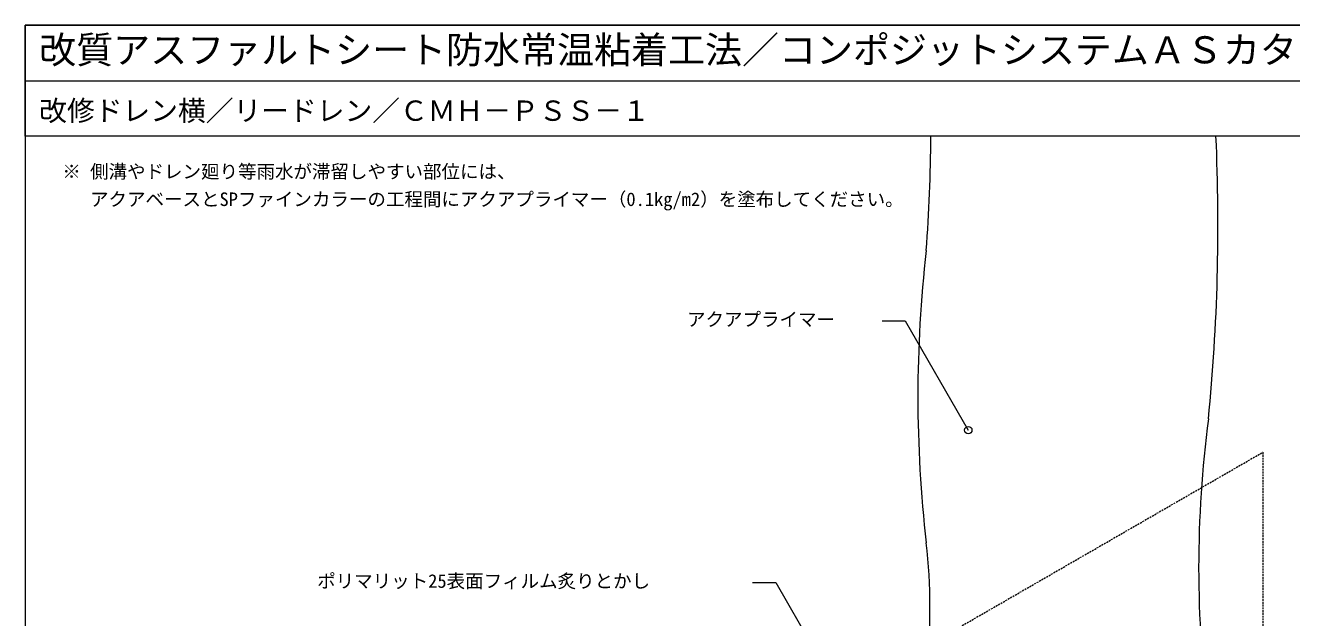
# Model space of a CAD drawing. Units: millimetres, scale not verified. Extents: x -690 to 690, y -478 to 477.
# Drawn here: x -690 to -5, y 157 to 477 of the extents above; entities that cross this region are included whole.
import ezdxf
from ezdxf.enums import TextEntityAlignment as Align

# ---------------------------------------------------------------- set-up
doc = ezdxf.new("R2010")
doc.units = ezdxf.units.MM
doc.header["$LTSCALE"] = 2
doc.linetypes.add('USER2', pattern=[0.75, 0.5, -0.25])
for name, color, linetype, lineweight in [('0-0_0', 7, 'Continuous', 18), ('0-1_WAKU', 7, 'Continuous', 18), ('0-3_BOUSUI', 1, 'Continuous', 18), ('0-4_MOJI', 7, 'Continuous', 18), ('0-A_bousui2', 7, 'USER2', 9)]:
    doc.layers.add(name, color=color, linetype=linetype, lineweight=lineweight)
doc.styles.add('ＭＳ ゴシック', font='')
doc.styles.get('ＭＳ ゴシック').set_extended_font_data('MS Gothic')

msp = doc.modelspace()

# ---------------------------------------------------------------- linework, layer by layer
at = {"layer": '0-0_0'}
msp.add_line((-690.004, 447.48), (689.996, 447.48), dxfattribs=at)
at = {"layer": '0-1_WAKU'}
for points in [[(-690.004, -477.52), (689.996, -477.52), (689.996, 477.48), (-690.004, 477.48)], [(689.996, 417.48), (-690.004, 417.48), (-690.004, 477.48), (689.996, 477.48)]]:
    msp.add_lwpolyline(points, close=True, dxfattribs=at)
at = {"layer": '0-3_BOUSUI'}
for centre, radius, start, end in [((-1037.385, 420), 836.884, 355.58592, 359.82753), ((-1113.469, 369.443), 1068.184, 354.35953, 2.5775), ((483.872, 276.479), 691.396, 173.42971, 186.57029), ((563.862, 183.844), 619.585, 172.52429, 187.47571), ((-502.62, 162.856), 301.618, 353.42971, 6.57029)]:
    msp.add_arc(centre, radius, start, end, dxfattribs=at)
at = {"layer": '0-4_MOJI'}
for p, q in [((-226.851, 317.484), (-214.351, 317.484)), ((-214.351, 317.484), (-180.255, 258.427)), ((-296.821, 175.883), (-284.321, 175.883)), ((-284.321, 175.883), (-234.51, 89.607))]:
    msp.add_line(p, q, dxfattribs=at)
msp.add_circle((-180.255, 258.427), 2, dxfattribs=at)
at = {"layer": '0-A_bousui2'}
msp.add_line((-201.714, 142.142), (-20.996, 246.48), dxfattribs=at)
msp.add_lwpolyline([(-20.996, 246.48), (-20.996, -26.02), (184.685, -144.77)], dxfattribs=at)

# ---------------------------------------------------------------- texts
at = {"layer": '0-1_WAKU', "style": 'ＭＳ ゴシック'}
for s, height, p in [('改質アスファルトシート防水常温粘着工法／コンポジットシステムＡＳカタログ掲載図', 14.66, (-682.504, 452.48)), ('改修ドレン横／リードレン／ＣＭＨ－ＰＳＳ－１', 11, (-682.504, 422.48))]:
    msp.add_text(s, height=height, dxfattribs=at).set_placement(p, align=Align.BOTTOM_LEFT)
at = {"layer": '0-4_MOJI', "style": 'ＭＳ ゴシック'}
for s, p in [('※ 側溝やドレン廻り等雨水が滞留しやすい部位には、', (-670.004, 392.48)), ('   アクアベースとSPファインカラーの工程間にアクアプライマー（0.1kg/m2）を塗布してください。 ', (-670.004, 377.48)), ('アクアプライマー', (-332.311, 312.484)), ('ポリマリット25表面フィルム炙りとかし', (-532.23, 170.883))]:
    msp.add_text(s, height=7.331, dxfattribs=at).set_placement(p, align=Align.BOTTOM_LEFT)

doc.saveas('drawing.dxf')
